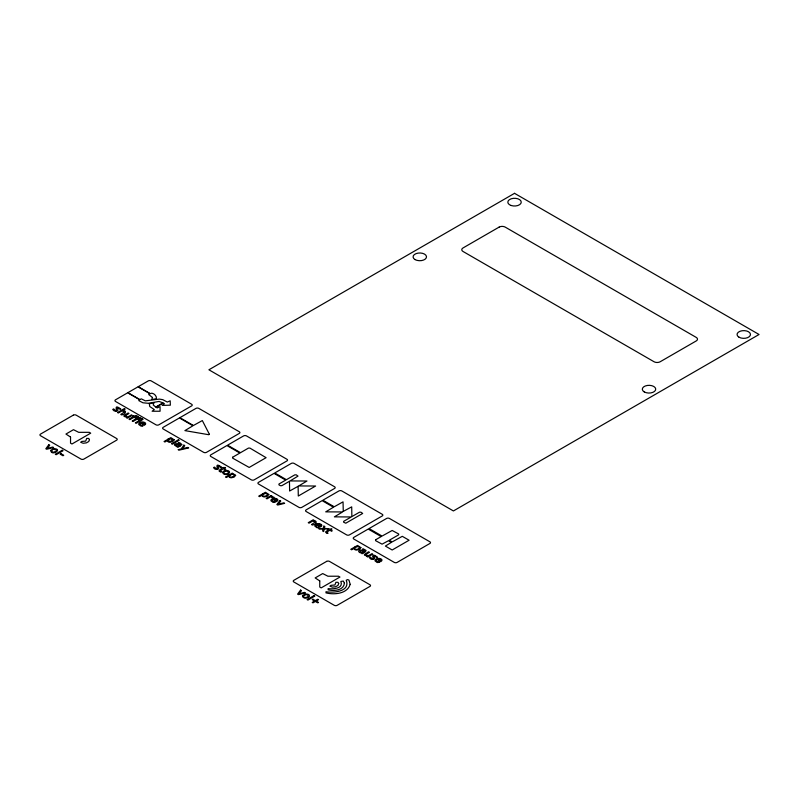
<?xml version="1.0" encoding="UTF-8"?>
<svg xmlns="http://www.w3.org/2000/svg" width="799" height="799" viewBox="0 0 799 799"><rect width="100%" height="100%" fill="white"/><g stroke="black" fill="none" stroke-linecap="round" stroke-linejoin="round"><path stroke-width="1.2" d="M318.421 525.782L319.151 525.472M168.02 439.23L168.849 439.71M167.92 439.29L168.749 439.77M179.036 445.752L179.865 446.232M178.936 445.802L179.765 446.281M70.532 437.043L70.532 443.165L71.96 443.994L90.716 433.158L89.288 432.329L78.682 432.329L73.488 429.682L65.947 434.047L70.532 437.043M319.75 580.923L319.75 587.045L321.188 587.874L339.945 577.048L338.506 576.219L327.9 576.219L322.716 573.572L315.166 577.927L319.75 580.923M174.162 439.82L172.764 441.517L170.157 442.256A2.886 1.668 0 0 1 168.419 441.997L166.961 440.808L164.884 442.007L164.055 441.517L170.826 437.612L174.162 439.82M235.635 475.315L234.237 477.013L231.63 477.752A2.886 1.668 0 0 1 229.892 477.492L228.434 476.294L226.367 477.492L225.528 477.013L229.543 474.696L230.382 475.175L229.113 475.904C230.751 479.4 237.693 474.406 231.91 474.286L230.512 475.095L229.683 474.616L232.299 473.108L235.635 475.315M268.804 494.461L267.405 496.159L264.809 496.898A2.886 1.668 0 0 1 263.071 496.638L261.603 495.45L259.535 496.648L258.696 496.169L262.571 493.932L263.4 494.411L262.282 495.06C263.92 498.546 270.861 493.552 265.088 493.442L263.54 494.331L262.701 493.852L265.468 492.254L268.804 494.461M360.868 547.615L359.47 549.312L356.873 550.052A2.886 1.668 0 0 1 355.136 549.792L353.667 548.603L351.6 549.802L350.761 549.312L354.606 547.095L355.445 547.575L354.347 548.214C355.984 551.7 362.926 546.706 357.143 546.596L355.585 547.495L354.756 547.015L357.533 545.407L360.868 547.615M152.479 397.483L151.76 399.58L156.384 398.691C157.173 395.855 152.759 391.89 150.182 393.597L138.237 386.696L148.294 380.893A2.037 1.179 0 0 1 151.181 380.893L191.62 404.234A2.037 1.179 0 0 1 191.62 405.902L158.861 424.808A2.037 1.179 0 0 1 155.975 424.808L115.545 401.468A2.037 1.179 0 0 1 115.545 399.8L127.68 392.788L139.625 399.69L138.766 400.599L142.931 402.786L148.165 403.285L159.081 401.438L162.966 402.896L155.745 407.061L153.228 404.963L153.947 402.876L149.333 403.765L149.743 406.501L154.297 409.567L152.13 411.235L160.07 411.235L160.07 406.641L157.183 407.899L156.035 407.23L163.256 403.056L164.404 403.725L162.237 405.393L170.347 405.183L170.187 400.808L167.301 402.057L162.776 399.66L159.311 399.101L145.338 400.858L141.293 398.841L139.855 399.56L127.91 392.659L138.017 386.826L149.962 393.717L148.724 394.556L152.479 397.483M172.934 439.879L170.107 441.617L167.64 440.419L170.437 438.801L172.934 439.879M344.409 583.21C343.7 590.441 333.752 591.32 328.139 589.812L328.129 588.633C332.813 589.263 343.69 588.743 340.853 581.462L343.28 581.053L344.409 583.21M89.448 439.61L88.759 441.507L86.422 442.856L83.146 443.255L80.649 442.247L81.828 441.438L85.723 441.108L86.672 438.421L88.709 438.421L89.448 439.61M338.676 583.5L337.977 585.397L335.64 586.746L332.374 587.135L329.867 586.136L331.046 585.327L334.941 584.988L335.9 582.301L337.937 582.301L338.676 583.5M139.905 423.989L140.694 425.218L143.031 425.887L141.014 426.107L138.806 424.539A2.976 1.718 0 0 1 139.006 423.39C140.514 420.294 148.954 422.661 144.349 425.288L142.472 424.199L144.809 423.87A1.428 0.829 0 0 0 144.719 423.28L142.022 422.581L141.343 422.811L142.911 423.72L142.282 424.089L140.704 423.18L139.905 423.989M272.119 500.324L272.908 501.552L275.246 502.211L273.228 502.441L271.021 500.873A2.976 1.718 0 0 1 271.221 499.725C272.729 496.618 281.168 498.995 276.564 501.622L272.918 499.515L272.119 500.324M316.054 525.692L316.843 526.921L319.181 527.58L317.163 527.809L314.956 526.241A2.976 1.718 0 0 1 315.156 525.083C316.674 521.987 325.113 524.364 320.509 526.99L316.863 524.883L316.054 525.692M376.219 560.429L377.008 561.657L379.395 562.346L377.328 562.546L375.121 560.978A2.976 1.718 0 0 1 375.32 559.819C376.828 556.723 385.268 559.09 380.664 561.717L378.426 560.429L380.494 560.888L381.123 560.309A1.428 0.829 0 0 0 381.033 559.719L378.336 559.02L377.657 559.25L378.896 559.959L377.018 559.62L376.219 560.429M124.554 411.894L120.789 414.441L121.628 414.921C125.633 414.731 127.371 410.167 122.716 410.476L125.213 409.038L124.374 408.559L117.493 412.534L118.322 413.013L122.017 410.876L124.554 411.894M315.305 522.027L311.54 524.563L312.379 525.053C316.394 524.863 318.122 520.299 313.468 520.608L314.017 520.289L313.188 519.809L308.244 522.666L309.073 523.145L312.769 521.008L315.305 522.027M125.233 415.82L127.75 417.008L131.435 414.871L132.274 415.36L127.331 418.207L126.492 417.727L127.041 417.418L124.125 416.389A1.948 1.129 0 0 1 124.045 415.62L128.14 412.973L128.969 413.453L125.233 415.82M365.692 554.646L368.199 555.834L371.895 553.697L372.724 554.176L367.78 557.033L366.951 556.553L367.5 556.234L364.584 555.205A1.948 1.129 0 0 1 364.494 554.436L368.589 551.789L369.418 552.269L365.692 554.646M324.224 528.988L323.665 531.565L322.606 530.955L323.106 529.048L318.831 528.768L323.225 528.459L323.785 525.932L324.833 526.531L324.364 528.419L328.609 528.708L324.224 528.988M350.172 584.359C347.305 593.947 334.242 594.905 325.992 592.898L325.992 591.719C333.752 593.078 350.511 591.53 346.227 580.214L347.615 579.585L348.973 580.104L350.172 584.359M220.244 470.731L221.593 471.72L220.894 472.179L219.176 471.24L219.236 470.301L222.681 467.555L225.498 467.535L224.07 468.354L225.787 469.353L225.088 469.752L223.37 468.763L220.244 470.731M326.711 532.194L328.099 533.213L326.741 533.412L325.533 532.014L329.148 529.018L331.965 529.008L330.536 529.827L332.254 530.816L331.555 531.215L329.837 530.226L326.711 532.194M209.398 434.306L208.699 434.706L184.909 430.621L192.958 425.767L179.415 417.947L163.196 427.315A2.037 1.179 0 0 0 163.196 428.983L203.635 452.324A2.037 1.179 0 0 0 206.522 452.324L239.281 433.418A2.037 1.179 0 0 0 239.281 431.75L198.841 408.399A2.037 1.179 0 0 0 195.955 408.399L179.895 417.677L193.428 425.487L202.327 420.564L209.398 434.306M116.754 408.179C120.699 411.245 114.277 412.674 112.729 409.438L113.668 408.898C120.569 415.63 111.311 402.017 120.799 409.018C119.58 410.316 118.452 406.641 116.754 408.179M217.538 466.376C221.493 469.432 215.071 470.861 213.523 467.635L214.452 467.095C221.363 473.817 212.105 460.214 221.583 467.215C220.364 468.504 219.236 464.828 217.538 466.376M373.403 556.354C377.348 559.42 370.926 560.848 369.378 557.622L370.317 557.083C377.228 563.804 367.959 550.191 377.448 557.203C376.229 558.491 375.101 554.816 373.403 556.354M180.844 444.454C179.485 445.832 176.629 442.207 174.791 444.334A2.047 1.179 0 0 0 174.432 445.053L177.857 447.38L181.982 444.624L179.785 442.736L178.127 442.936L180.844 444.454M365.063 550.811C363.715 552.189 360.848 548.563 359.011 550.701A2.047 1.179 0 0 0 358.651 551.41L359.34 552.319A3.476 2.007 0 0 0 361.268 552.908L362.077 553.747L364.004 552.628L362.466 552.558C357.792 552.419 361.398 549.123 363.845 551.769L363.355 552.049L364.174 552.528L365.433 551.809L366.062 550.431L363.155 548.773L362.356 549.293L365.063 550.811M175.7 444.843L177.168 446.052L179.625 445.413L177.258 444.424L175.7 444.843M50.717 450.496C51.316 456.509 62.921 449.248 54.442 448.658C47.301 449.867 63.181 448.678 53.823 452.154A1.718 0.999 0 0 1 52.644 451.994L52.015 451.625A1.718 0.989 0 0 1 51.725 450.946C53.243 449.917 51.346 449.008 50.717 450.496M222.791 472.239C222.541 474.866 226.776 474.996 228.424 473.847L225.887 473.897A1.718 0.989 0 0 1 224.709 473.727L224.08 473.368A1.708 0.989 0 0 1 223.8 472.678C224.359 470.052 230.941 471.03 227.675 473.298L228.644 473.717C232.469 470.561 223.96 468.963 222.791 472.239M302.481 595.844C302.481 599.09 308.114 598.641 309.443 596.324C310.461 593.048 302.052 593.867 304.529 595.255C307.695 592.848 310.192 597.422 305.588 597.512A1.718 0.999 0 0 1 304.409 597.352L303.77 596.983A1.718 0.989 0 0 1 303.49 596.294L304.119 595.525L303.131 595.115L302.481 595.844M298.137 486.281L298.287 496.029L315.615 486.022L298.726 485.942L306.956 481.018L290.057 480.938L298.007 476.104L296.269 474.856L294.821 474.856L286.422 479.7L274.756 472.968L291.265 463.43A2.037 1.179 0 0 1 294.152 463.43L334.591 486.781A2.037 1.179 0 0 1 334.591 488.449L301.832 507.355A2.037 1.179 0 0 1 298.946 507.355L258.516 484.004A2.037 1.179 0 0 1 258.516 482.346L274.027 473.378L285.692 480.119L278.931 484.024L278.931 484.863L280.379 485.692L281.817 485.692L289.468 481.278L289.618 491.025L298.137 486.281M343.26 511.4L351.71 506.856L351.86 516.613L359.51 512.199L360.948 512.199L362.686 513.447L345.787 523.205L343.62 522.206L343.62 521.367L351.27 516.953L334.372 516.863L342.601 511.949L325.712 511.859L333.473 507.215L322.117 500.653L306.167 509.852A2.037 1.179 0 0 0 306.167 511.52L346.606 534.871A2.037 1.179 0 0 0 349.493 534.871L382.242 515.954A2.037 1.179 0 0 0 382.242 514.286L341.812 490.946A2.037 1.179 0 0 0 338.926 490.946L322.866 500.214L334.232 506.776L343.041 501.852L343.26 511.4M277.023 500.204L276.394 500.783L273.558 499.145L275.375 498.866L276.933 499.615A1.428 0.829 0 0 1 277.023 500.204M320.958 525.572L320.329 526.151L317.503 524.514L319.31 524.234L320.878 524.983A1.428 0.829 0 0 1 320.958 525.572M232.579 457.268L232.579 458.097L249.188 467.445L266.097 457.677L249.917 448.089L248.469 448.089L240.529 452.673L227.555 445.183L243.605 435.914A2.037 1.179 0 0 1 246.492 435.914L286.931 459.265A2.037 1.179 0 0 1 286.931 460.933L254.182 479.839A2.037 1.179 0 0 1 251.295 479.839L210.856 456.499A2.037 1.179 0 0 1 210.856 454.831L226.916 445.552L239.89 453.043L232.579 457.268M375.57 539.814L375.57 540.653L382.072 544.159L388.414 540.743L391.3 542.411L385.388 546.077L392.179 549.992L409.088 540.234L402.297 536.319L392.179 541.912L389.283 540.244L398.681 534.811L398.681 533.982L392.179 530.476L382.062 536.069L369.068 528.568L386.576 518.461A2.037 1.179 0 0 1 389.463 518.461L429.902 541.802A2.037 1.179 0 0 1 429.902 543.47L397.153 562.386A2.037 1.179 0 0 1 394.257 562.386L353.827 539.035A2.037 1.179 0 0 1 353.827 537.367L368.199 529.068L381.193 536.578L375.57 539.814M183.86 445.143L181.123 448.988L178.137 449.647L179.026 450.167L188.684 447.919L187.805 447.42L182.611 448.648L184.759 445.662L183.86 445.143M48.799 444.743L45.823 448.768L46.672 449.248L53.653 447.54L52.774 447.031L47.291 448.439L49.708 445.263L48.799 444.743M279.84 500.554L276.883 504.559L277.712 505.038L284.664 503.34L283.785 502.831L278.332 504.229L280.739 501.073L279.84 500.554M300.564 590.091L297.588 594.116L298.427 594.606L305.408 592.898L304.539 592.389L299.056 593.787L301.473 590.621L300.564 590.091M73.298 415.16L40.549 434.077A2.037 1.179 0 0 0 40.549 435.745L80.989 459.085A2.037 1.179 0 0 0 83.875 459.085L116.624 440.179A2.037 1.179 0 0 0 116.624 438.511L76.195 415.16A2.037 1.179 0 0 0 73.298 415.16M62.232 450.246L55.311 454.241L56.15 454.721L63.071 450.726L62.232 450.246M60.964 453.692L60.155 454.152L62.931 455.76L63.74 455.29L60.964 453.692M514.536 193.328L208.899 369.787L453.413 510.951L759.05 334.491L514.536 193.328M133.393 415.999L132.694 416.409L133.253 416.728L129.009 419.185L129.838 419.665L134.082 417.208L135.56 418.067L136.259 417.657C132.904 416.748 136.869 415.62 137.708 417.178L138.467 416.738L136.799 415.81A1.938 1.119 0 0 0 135.45 415.74L133.393 415.999M136.579 417.847L135.88 418.247L136.439 418.566L132.195 421.023L133.024 421.502L137.268 419.056L138.746 419.904L139.445 419.495L137.947 418.636L138.696 418.267L141.653 418.576L139.985 417.647A1.938 1.119 0 0 0 138.636 417.587L136.579 417.847M142.232 418.866L135.351 422.841L136.18 423.32L143.071 419.345L142.232 418.866M499.105 227.116L463.04 247.94A4.325 2.497 0 0 0 463.04 251.475L654.061 361.757A4.325 2.497 0 0 0 660.174 361.757L696.239 340.933A4.325 2.497 0 0 0 696.239 337.408L505.218 227.116A4.325 2.497 0 0 0 499.105 227.116M178.427 439.76L171.535 443.735L172.364 444.214L179.256 440.239L178.427 439.76M271.121 495.52L266.177 498.376L267.006 498.856L270.511 496.828L273.298 497.827L274.147 497.328L271.221 496.419L271.95 495.999L271.121 495.52M275.246 500.124L274.616 500.494L275.345 500.174M326.601 561.407L293.842 580.314A2.037 1.179 0 0 0 293.842 581.982L334.282 605.322A2.037 1.179 0 0 0 337.168 605.322L369.927 586.416A2.037 1.179 0 0 0 369.927 584.748L329.488 561.407A2.037 1.179 0 0 0 326.601 561.407M313.997 595.595L307.076 599.6L307.915 600.079L314.836 596.084L313.997 595.595M312.938 599.22L312.229 599.63L314.646 601.028L312.229 602.426L312.968 602.855L315.385 601.457L317.812 602.855L318.521 602.446L316.104 601.048L318.521 599.64L317.792 599.22L315.365 600.618L312.938 599.22M511.19 205.503A6.702 3.865 0 0 0 521.238 202.147A6.702 3.865 0 0 0 511.19 198.801A6.702 3.865 0 0 0 511.19 205.503M739.035 337.228A6.702 3.865 0 0 0 750.241 335.49A6.702 3.865 0 0 0 742.031 330.756A6.702 3.865 0 0 0 739.035 337.228M644.284 391.929A6.702 3.865 0 0 0 655.49 390.202A6.702 3.865 0 0 0 647.29 385.458A6.702 3.865 0 0 0 644.284 391.929M415.051 259.585A6.702 3.865 0 0 0 426.267 257.857A6.702 3.865 0 0 0 418.057 253.113A6.702 3.865 0 0 0 415.051 259.585"/></g></svg>
